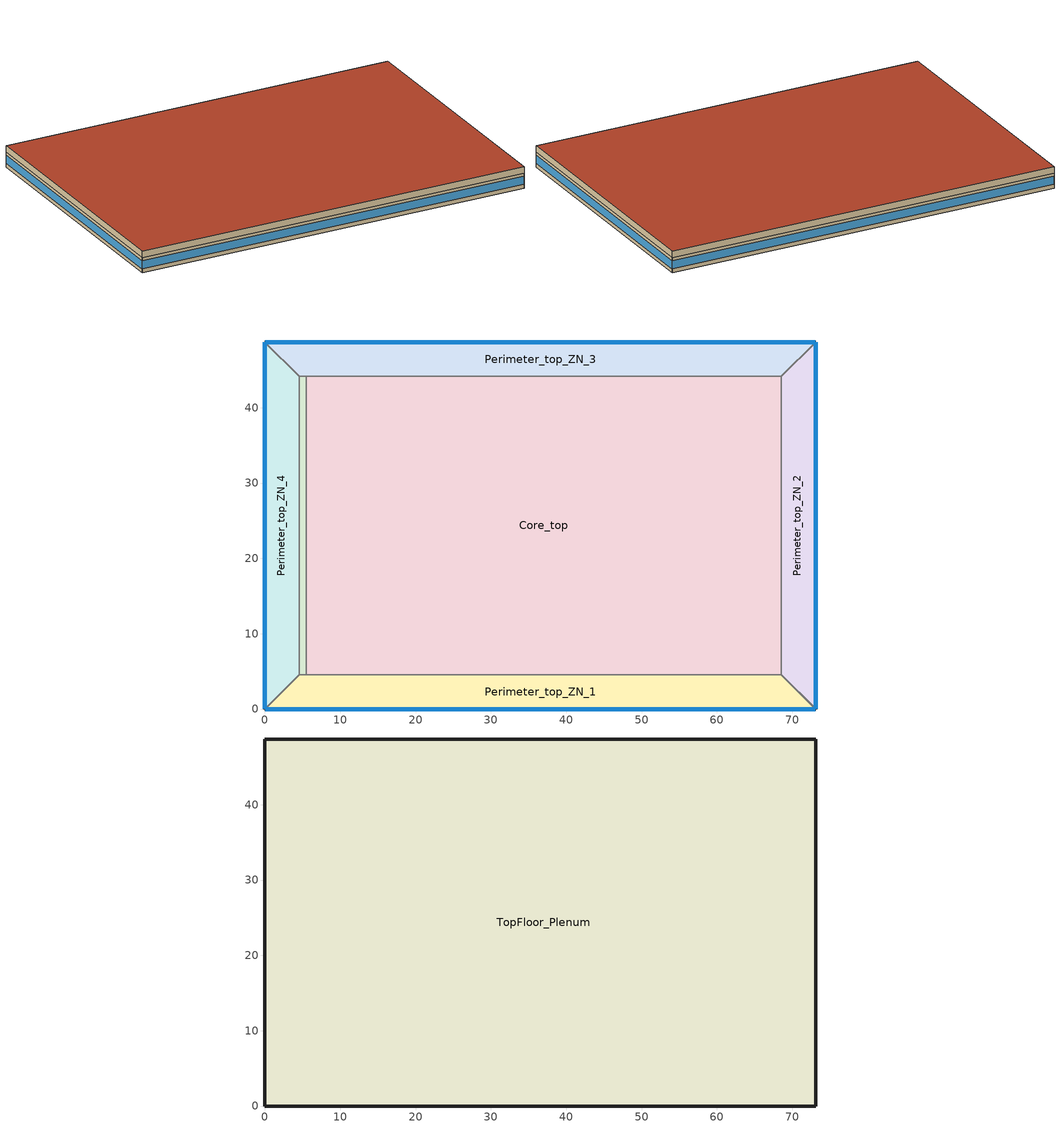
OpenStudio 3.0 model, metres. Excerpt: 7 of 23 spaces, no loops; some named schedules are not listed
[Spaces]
DataCenter_top_ZN_6
 floor adiabatic (BTAP-Int-Wall): 5.49,44.16 5.49,4.57 4.57,4.57 4.57,44.16 z43.6
 wall to Perimeter_top_ZN_4: 4.57,44.16 4.57,4.57 z43.6:46.34
 wall to Core_top: 5.49,4.57 5.49,44.16 z43.6:46.34
 wall to Perimeter_top_ZN_3: 5.49,44.16 4.57,44.16 z43.6:46.34
 wall to Perimeter_top_ZN_1: 4.57,4.57 5.49,4.57 z43.6:46.34
Perimeter_top_ZN_3
 floor adiabatic (BTAP-Int-Wall): 73.11,48.74 68.53,44.16 4.57,44.16 0,48.74 z43.6
 wall outside: 73.11,48.74 0,48.74 z43.6:46.34
 wall to Core_top: 5.49,44.16 68.53,44.16 z43.6:46.34
 wall to Perimeter_top_ZN_2: 68.53,44.16 73.11,48.74 z43.6:46.34
 wall to Perimeter_top_ZN_4: 0,48.74 4.57,44.16 z43.6:46.34
 window (BTAP-Ext-FixedWindow:U=0.220 SHGC=0.600): 73.08,48.74 0.03,48.74 z44.36:45.81
Core_top
 floor adiabatic (BTAP-Int-Wall): 68.53,44.16 68.53,4.57 5.49,4.57 5.49,44.16 z43.6
 wall to Perimeter_top_ZN_1: 5.49,4.57 68.53,4.57 z43.6:46.34
 wall to Perimeter_top_ZN_2: 68.53,4.57 68.53,44.16 z43.6:46.34
Perimeter_top_ZN_2
 floor adiabatic (BTAP-Int-Wall): 73.11,48.74 73.11,0 68.53,4.57 68.53,44.16 z43.6
 wall outside: 73.11,0 73.11,48.74 z43.6:46.34
 wall to Perimeter_top_ZN_1: 68.53,4.57 73.11,0 z43.6:46.34
 window (BTAP-Ext-FixedWindow:U=0.220 SHGC=0.600): 73.11,0.03 73.11,48.71 z44.36:45.81
Perimeter_top_ZN_1
 floor adiabatic (BTAP-Int-Wall): 68.53,4.57 73.11,0 0,0 4.57,4.57 z43.6
 wall outside: 0,0 73.11,0 z43.6:46.34
 wall to Perimeter_top_ZN_4: 4.57,4.57 0,0 z43.6:46.34
 window (BTAP-Ext-FixedWindow:U=0.220 SHGC=0.600): 0.03,0 73.08,0 z44.36:45.81
Perimeter_top_ZN_4
 floor adiabatic (BTAP-Int-Wall): 0,48.74 4.57,44.16 4.57,4.57 0,0 z43.6
 wall outside: 0,48.74 0,0 z43.6:46.34
 window (BTAP-Ext-FixedWindow:U=0.220 SHGC=0.600): 0,48.71 0,0.03 z44.36:45.81
TopFloor_Plenum
 floor to Perimeter_top_ZN_3: 73.11,48.74 68.53,44.16 4.57,44.16 0,48.74 z46.34
 floor to Perimeter_top_ZN_2: 73.11,48.74 73.11,0 68.53,4.57 68.53,44.16 z46.34
 floor to Perimeter_top_ZN_1: 68.53,4.57 73.11,0 0,0 4.57,4.57 z46.34
 floor to Perimeter_top_ZN_4: 0,48.74 4.57,44.16 4.57,4.57 0,0 z46.34
 floor to DataCenter_top_ZN_6: 5.49,44.16 5.49,4.57 4.57,4.57 4.57,44.16 z46.34
 floor to Core_top: 68.53,44.16 68.53,4.57 5.49,4.57 5.49,44.16 z46.34
 wall outside: 0,0 73.11,0 73.11,48.74 0,48.74 0,0 z46.34:47.56
 roof outside: 73.11,0 73.11,48.74 0,48.74 0,0 z47.56
[Building]
LargeOffice: North Axis {deg}=0; Default Construction Set=BTAP-Mass at hdd = 4500.0; Standards Number of Stories=13; Standards Number of Above Ground Stories=12; Standards Template=NECB2015; Standards Building Type=LargeOffice
[Site]
Ottawa=Macdonald-Cartier Intl AP_ON_CAN: Latitude {deg}=45.317; Longitude {deg}=-75.667; Time Zone {hr}=-5; Elevation {m}=114.9
[Site:WaterMainsTemperature]
Calculation Method=Correlation; Annual Average Outdoor Air Temperature {C}=6.83333; Maximum Difference In Monthly Average Outdoor Air Temperatures {deltaC}=31.2
[Site:GroundTemperature:BuildingSurface]
19.527, 19.502, 19.536, 19.598, 20.002, 21.64, 22.225, 22.375, 21.449, 20.121, 19.802, 19.633
[SizingPeriod:DesignDay] Barometric Pressure {Pa}=99952; Sky Clearness=0; Rain Indicator=0; Snow Indicator=0; Day of Month=21; Daylight Saving Time Indicator=0; Humidity Indicating Type=Wetbulb; Dry-Bulb Temperature Range Modifier Type=DefaultMultipliers
Name | Maximum Dry-Bulb Temperature {C} | Daily Dry-Bulb Temperature Range {deltaC} | Humidity Indicating Conditions at Maximum Dry-Bulb | Wind Speed {m/s} | Wind Direction {deg} | Month | Day Type | Solar Model Indicator | ASHRAE Taub | ASHRAE Taud
Ottawa=Macdonald-Cartier Intl Ann Clg .4% Condns DB=>MWB | 30.6 | 10.1 | 21.8 | 4.6 | 220 | 7 | SummerDesignDay | ASHRAETau | 0.417 | 2.264
Ottawa=Macdonald-Cartier Intl Ann Htg 99.6% Condns DB | -24.2 | 0 | -24.2 | 3.5 | 290 | 1 | WinterDesignDay | ASHRAEClearSky
[Material:NoMass] Roughness=Smooth; Thermal Absorptance=0.9; Solar Absorptance=0.7
Name | Thermal Resistance {m2-K/W} | Visible Absorptance
Typical Carpet Pad; Typical Carpet Pad 1 | 0.21648 | 0.8
Typical Insulation 1 | 5.20402 | 0.7
Typical Insulation 2 | 3.77764 | 0.7
Typical Insulation 3 | 5.46446 | 0.7
Typical Carpet Pad 2 | 1.25503 | 0.8
Typical Carpet Pad 3; Typical Carpet Pad 4 | 3.45515 | 0.8
Typical Insulation 4 | 0.454528 | 0.7
Typical Insulation 5 | 0.454545 | 0.7
[Material]
Name | Roughness | Thickness {m} | Conductivity {W/m-K} | Density {kg/m3} | Specific Heat {J/kg-K} | Thermal Absorptance | Solar Absorptance | Visible Absorptance
G05 25mm wood | MediumSmooth | 0.0254 | 0.15 | 608 | 1630 | 0.9 | 0.5 | 0.5
100mm Normalweight concrete floor 1 | MediumSmooth | 0.1016 | 2.31 | 2322 | 832
G01 13mm gypsum board 1 | Smooth | 0.0127 | 0.16 | 800 | 1090 | 0.9 | 0.7 | 0.5
4 in. Normalweight Concrete Floor 1 | MediumRough | 0.1016 | 2.31 | 2322 | 832 | 0.9 | 0.7 | 0.7
1IN Stucco 1 | Smooth | 0.0253 | 0.6918 | 1858 | 837 | 0.9 | 0.7 | 0.92
8IN CONCRETE HW RefBldg 1 | Rough | 0.2032 | 1.311 | 2240 | 836.8 | 0.9 | 0.7 | 0.7
1/2IN Gypsum 1 | Smooth | 0.0127 | 0.16 | 784.9 | 830 | 0.9 | 0.4 | 0.4
Metal Roof Surface 1; F08 Metal surface 1 | Smooth | 0.0008 | 45.28 | 7824 | 500 | 0.9 | 0.7 | 0.7
6 in. Normalweight Concrete Floor 1; 6 in. Normalweight Concrete Floor 2; 6 in. Normalweight Concrete Floor 3 | MediumRough | 0.1524 | 2.31 | 2322 | 832 | 0.9 | 0.7 | 0.7
[Construction]
BTAP-Int-Partition; BTAP-Int-Door: G05 25mm wood
BTAP-Int-Floor: 100mm Normalweight concrete floor 1, Typical Carpet Pad
BTAP-Int-Wall: G01 13mm gypsum board 1, G01 13mm gypsum board 1
BTAP-Int-Ceiling: Typical Carpet Pad, 100mm Normalweight concrete floor 1
BTAP-Int-Window: SimpleGlazing
BTAP-Ext-Floor-Mass:U-0.183: Typical Insulation 1, 4 in. Normalweight Concrete Floor 1, Typical Carpet Pad 1
BTAP-Ext-Wall-Mass:U-0.247: 1IN Stucco 1, 8IN CONCRETE HW RefBldg 1, Typical Insulation 2, 1/2IN Gypsum 1
BTAP-Ext-Roof-Metal:U-0.183: Metal Roof Surface 1, Typical Insulation 3
BTAP-Grnd-Floor-Mass:U-0.757: 6 in. Normalweight Concrete Floor 1, Typical Carpet Pad 2
BTAP-Grnd-Wall-Mass:U-0.284: 6 in. Normalweight Concrete Floor 2, Typical Carpet Pad 3
BTAP-Grnd-Roof-Mass:U-0.284: 6 in. Normalweight Concrete Floor 3, Typical Carpet Pad 4
BTAP-Ext-FixedWindow:U=0.220 SHGC=0.600; BTAP-Ext-GlassDoors:U=0.220 SHGC=0.600; BTAP-Ext-Skylights:U=0.220 SHGC=0.600; BTAP-Ext-DaylightDomes:U=0.220 SHGC=0.600; BTAP-Ext-DaylightDiffuser:U=0.220 SHGC=0.600: SimpleGlazing:U=0.220 SHGC=0.600
BTAP-Ext-Door:U-2.2: F08 Metal surface 1, Typical Insulation 4
BTAP-Ext-OverHeadDoor:U-2.2: Typical Insulation 5
[DefaultConstructionSet]
BTAP-Mass at hdd = 4500.0: Default Exterior Surface Constructions=BTAP-Mass at hdd = 4500.0; Default Interior Surface Constructions=Default Surface Constructions 2; Default Ground Contact Surface Constructions=BTAP-Mass at hdd = 4500.0 1; Default Exterior SubSurface Constructions=BTAP-Mass at hdd = 4500.0; Default Interior SubSurface Constructions=Default Sub Surface Constructions 2; Interior Partition Construction=BTAP-Int-Partition
[DefaultSurfaceConstructions]
Name | Floor Construction | Wall Construction | Roof Ceiling Construction
Default Surface Constructions 2 | BTAP-Int-Floor | BTAP-Int-Wall | BTAP-Int-Ceiling
BTAP-Mass at hdd = 4500.0 | BTAP-Ext-Floor-Mass:U-0.183 | BTAP-Ext-Wall-Mass:U-0.247 | BTAP-Ext-Roof-Metal:U-0.183
BTAP-Mass at hdd = 4500.0 1 | BTAP-Grnd-Floor-Mass:U-0.757 | BTAP-Grnd-Wall-Mass:U-0.284 | BTAP-Grnd-Roof-Mass:U-0.284
[DefaultSubSurfaceConstructions]
Name | Fixed Window Construction | Operable Window Construction | Door Construction | Glass Door Construction | Overhead Door Construction | Skylight Construction | Tubular Daylight Dome Construction | Tubular Daylight Diffuser Construction
Default Sub Surface Constructions 2 | BTAP-Int-Window | BTAP-Int-Window | BTAP-Int-Door
BTAP-Mass at hdd = 4500.0 | BTAP-Ext-FixedWindow:U=0.220 SHGC=0.600 | BTAP-Ext-FixedWindow:U=0.220 SHGC=0.600 | BTAP-Ext-Door:U-2.2 | BTAP-Ext-GlassDoors:U=0.220 SHGC=0.600 | BTAP-Ext-OverHeadDoor:U-2.2 | BTAP-Ext-Skylights:U=0.220 SHGC=0.600 | BTAP-Ext-DaylightDomes:U=0.220 SHGC=0.600 | BTAP-Ext-DaylightDiffuser:U=0.220 SHGC=0.600
[WindowMaterial:SimpleGlazingSystem] U-Factor {W/m2-K}=2.2; Solar Heat Gain Coefficient=0.6; Visible Transmittance=0.21
SimpleGlazing; SimpleGlazing:U=0.220 SHGC=0.600
[Space] Building Story=Building Story 3
Name | Space Type | Thermal Zone | Part of Total Floor Area
DataCenter_top_ZN_6 | Space Function Office open plan | ALL_ST=Office open plan_FL=Building Story 3_SCH=A
Perimeter_top_ZN_3 | Space Function Office open plan | ALL_ST=Office open plan_FL=Building Story 3_SCH=A 2 | Yes
Core_top | Space Function Office open plan | ALL_ST=Office open plan_FL=Building Story 3_SCH=A 1 | Yes
Perimeter_top_ZN_2 | Space Function Office open plan | ALL_ST=Office open plan_FL=Building Story 3_SCH=A 3 | Yes
Perimeter_top_ZN_1 | Space Function Office open plan | ALL_ST=Office open plan_FL=Building Story 3_SCH=A 4 | Yes
TopFloor_Plenum | Space Function - undefined - | ALL_ST=- undefined -_FL=Building Story 3_SCH=A | No
Perimeter_top_ZN_4 | Space Function Office open plan | ALL_ST=Office open plan_FL=Building Story 3_SCH=A 5 | Yes
[BuildingStory]
Building Story 3: Nominal Z Coordinate {m}=43.5952
[SpaceType] Standards Building Type=Space Function
Name | Default Schedule Set | Design Specification Outdoor Air Object | Standards Space Type
Space Function Office open plan | Space Function Office open plan Schedule Set | Space Function Office open plan Ventilation | Office open plan
Space Function - undefined - | Space Function - undefined - Schedule Set | Space Function - undefined - Ventilation | - undefined -
[DesignSpecification:OutdoorAir]
Name | Outdoor Air Flow per Person {m3/s-person} | Outdoor Air Flow per Floor Area {m3/s-m2} | Outdoor Air Flow Air Changes per Hour {1/hr} | Outdoor Air Method
Space Function - undefined - Ventilation | 0 | 0 | 0
Space Function Office open plan Ventilation | 0.00253908 | 0.0003048 |  | Sum
[DefaultScheduleSet] Infiltration Schedule=Always On
Name | Number of People Schedule | People Activity Level Schedule | Lighting Schedule | Electric Equipment Schedule
Space Function - undefined - Schedule Set
Space Function Office open plan Schedule Set | NECB-A-Occupancy | NECB-Activity | NECB-A-Occupancy-NECB-A-Lighting-0.2-0.1-0.67-Light Ruleset | NECB-A-Electric-Equipment
[ThermostatSetpoint:DualSetpoint]
Name | Heating Setpoint Temperature Schedule | Cooling Setpoint Temperature Schedule
Space Function Office open plan Thermostat 39; Space Function Office open plan Thermostat 43; Space Function Office open plan Thermostat 47; Space Function Office open plan Thermostat 50; Space Function Office open plan Thermostat 51; Space Function Office open plan Thermostat 53 | NECB-A-Thermostat Setpoint-Heating | NECB-A-Thermostat Setpoint-Cooling
Space Function - undefined - Thermostat 8
[People:Definition]
Space Function Office open plan People Definition: Number of People Calculation Method=People/Area; People per Space Floor Area {person/m2}=0.0500182; Fraction Radiant=0.3
[People]
Space Function Office open plan People: People Definition=Space Function Office open plan People Definition; Space or SpaceType=Space Function Office open plan; Work Efficiency Schedule=Work Efficiency Schedule; Clothing Insulation Schedule=Clothing Schedule; Air Velocity Schedule=Air Velocity Schedule; Multiplier=1
[Lights:Definition]
Space Function Office open plan Lights Definition: Design Level Calculation Method=Watts/Area; Watts per Space Floor Area {W/m2}=10.6039; Fraction Radiant=0.5; Fraction Visible=0.2
[Lights]
Space Function Office open plan Lights: Lights Definition=Space Function Office open plan Lights Definition; Space or SpaceType=Space Function Office open plan; Fraction Replaceable=1
[ElectricEquipment:Definition]
Space Function Office open plan Elec Equip Definition: Design Level Calculation Method=Watts/Area; Watts per Space Floor Area {W/m2}=7.50273; Fraction Radiant=0.5
[ElectricEquipment]
Space Function Office open plan Elec Equip: Electric Equipment Definition=Space Function Office open plan Elec Equip Definition; Space or SpaceType=Space Function Office open plan
[SpaceInfiltration:DesignFlowRate] Schedule=Always On Discrete; Design Flow Rate Calculation Method=Flow/ExteriorArea; Flow per Exterior Surface Area {m3/s-m2}=0.00025; Constant Term Coefficient=0; Temperature Term Coefficient=0; Velocity Term Coefficient=0.224; Velocity Squared Term Coefficient=0
Name | Space or SpaceType
Perimeter_top_ZN_1 Infiltration | Perimeter_top_ZN_1
Perimeter_top_ZN_2 Infiltration | Perimeter_top_ZN_2
Perimeter_top_ZN_3 Infiltration | Perimeter_top_ZN_3
Perimeter_top_ZN_4 Infiltration | Perimeter_top_ZN_4
TopFloor_Plenum Infiltration | TopFloor_Plenum
[ThermalZone] Use Ideal Air Loads=No
Name | Thermostat
ALL_ST=Office open plan_FL=Building Story 3_SCH=A | Space Function Office open plan Thermostat 39
ALL_ST=Office open plan_FL=Building Story 3_SCH=A 1 | Space Function Office open plan Thermostat 43
ALL_ST=Office open plan_FL=Building Story 3_SCH=A 2 | Space Function Office open plan Thermostat 47
ALL_ST=Office open plan_FL=Building Story 3_SCH=A 3 | Space Function Office open plan Thermostat 50
ALL_ST=Office open plan_FL=Building Story 3_SCH=A 4 | Space Function Office open plan Thermostat 51
ALL_ST=- undefined -_FL=Building Story 3_SCH=A | Space Function - undefined - Thermostat 8
ALL_ST=Office open plan_FL=Building Story 3_SCH=A 5 | Space Function Office open plan Thermostat 53
[Sizing:Zone] Zone Cooling Design Supply Air Temperature Input Method=SupplyAirTemperature; Zone Cooling Design Supply Air Temperature {C}=14; Zone Cooling Design Supply Air Temperature Difference {deltaC}=11.11; Zone Heating Design Supply Air Temperature Input Method=SupplyAirTemperature; Zone Heating Design Supply Air Temperature {C}=40; Zone Heating Design Supply Air Temperature Difference {deltaC}=11.11; Zone Cooling Design Supply Air Humidity Ratio {kg-H2O/kg-air}=0.0085; Zone Heating Design Supply Air Humidity Ratio {kg-H2O/kg-air}=0.008; Cooling Design Air Flow Method=DesignDay; Heating Design Air Flow Method=DesignDay; Account for Dedicated Outdoor Air System=No; Dedicated Outdoor Air System Control Strategy=NeutralSupplyAir; Dedicated Outdoor Air Low Setpoint Temperature for Design {C}=autosize; Dedicated Outdoor Air High Setpoint Temperature for Design {C}=autosize
ALL_ST=- undefined -_FL=Building Story 2_SCH=A; ALL_ST=- undefined -_FL=Building Story 3_SCH=A; ALL_ST=- undefined -_FL=Building Story 1_SCH=A
[AvailabilityManager:NightCycle] Applicability Schedule=Always On Discrete; Control Type=CycleOnAny; Thermostat Tolerance {deltaC}=1; Cycling Run Time {s}=3600
Availability Manager Night Cycle 1; Availability Manager Night Cycle 2; Availability Manager Night Cycle 3; Availability Manager Night Cycle 4; Availability Manager Night Cycle 5
[EnergyManagementSystem:Sensor] Output Variable or Output Meter Index Key=Environment; Output Variable or Output Meter=Site Outdoor Air Drybulb Temperature
OAT; OAT_1; OAT_2
[EnergyManagementSystem:Actuator] Actuated Component Type=Schedule:Year; Actuated Component Control Type=Schedule Value
Name | Actuated Component
sys6mixedshrnoneshchwsccchwssfvvzhbhwzcnonesrfvv1HtgSch0; sys6mixedshrnoneshchwsccchwssfvvzhbhwzcnonesrfvv2HtgSch0; sys6mixedshrnoneshchwsccchwssfvvzhbhwzcnonesrfvv3HtgSch0 | NECB-A-Thermostat Setpoint-Heating
sys6mixedshrnoneshchwsccchwssfvvzhbhwzcnonesrfvv1ClgSch0; sys6mixedshrnoneshchwsccchwssfvvzhbhwzcnonesrfvv2ClgSch0; sys6mixedshrnoneshchwsccchwssfvvzhbhwzcnonesrfvv3ClgSch0 | NECB-A-Thermostat Setpoint-Cooling
[EnergyManagementSystem:Program]
sys6mixedshrnoneshchwsccchwssfvvzhbhwzcnonesrfvv1OptimumStartProg0: IF DaylightSavings==0 && DayOfWeek>1 && Hour==5 && OAT<23.9 && OAT>1.7; SET sys6mixedshrnoneshchwsccchwssfvvzhbhwzcnonesrfvv1ClgSch0 = 29.4; SET sys6mixedshrnoneshchwsccchwssfvvzhbhwzcnonesrfvv1HtgSch0 = 15.6; ELSEIF DaylightSavings==0 && DayOfWeek==1 && Hour==7 && OAT<23.9 && OAT>1.7; SET sys6mixedshrnoneshchwsccchwssfvvzhbhwzcnonesrfvv1ClgSch0 = 29.4; SET sys6mixedshrnoneshchwsccchwssfvvzhbhwzcnonesrfvv1HtgSch0 = 15.6; ELSEIF DaylightSavings==1 && DayOfWeek>1 && Hour==4 && OAT<23.9 && OAT>1.7; SET sys6mixedshrnoneshchwsccchwssfvvzhbhwzcnonesrfvv1ClgSch0 = 29.4; SET sys6mixedshrnoneshchwsccchwssfvvzhbhwzcnonesrfvv1HtgSch0 = 15.6; ELSEIF DaylightSavings==1 && DayOfWeek==1 && Hour==6 && OAT<23.9 && OAT>1.7; SET sys6mixedshrnoneshchwsccchwssfvvzhbhwzcnonesrfvv1ClgSch0 = 29.4; SET sys6mixedshrnoneshchwsccchwssfvvzhbhwzcnonesrfvv1HtgSch0 = 15.6; ELSE; SET sys6mixedshrnoneshchwsccchwssfvvzhbhwzcnonesrfvv1ClgSch0 = NULL; SET sys6mixedshrnoneshchwsccchwssfvvzhbhwzcnonesrfvv1HtgSch0 = NULL; ENDIF
sys6mixedshrnoneshchwsccchwssfvvzhbhwzcnonesrfvv2OptimumStartProg0: IF DaylightSavings==0 && DayOfWeek>1 && Hour==5 && OAT_1<23.9 && OAT_1>1.7; SET sys6mixedshrnoneshchwsccchwssfvvzhbhwzcnonesrfvv2ClgSch0 = 29.4; SET sys6mixedshrnoneshchwsccchwssfvvzhbhwzcnonesrfvv2HtgSch0 = 15.6; ELSEIF DaylightSavings==0 && DayOfWeek==1 && Hour==7 && OAT_1<23.9 && OAT_1>1.7; SET sys6mixedshrnoneshchwsccchwssfvvzhbhwzcnonesrfvv2ClgSch0 = 29.4; SET sys6mixedshrnoneshchwsccchwssfvvzhbhwzcnonesrfvv2HtgSch0 = 15.6; ELSEIF DaylightSavings==1 && DayOfWeek>1 && Hour==4 && OAT_1<23.9 && OAT_1>1.7; SET sys6mixedshrnoneshchwsccchwssfvvzhbhwzcnonesrfvv2ClgSch0 = 29.4; SET sys6mixedshrnoneshchwsccchwssfvvzhbhwzcnonesrfvv2HtgSch0 = 15.6; ELSEIF DaylightSavings==1 && DayOfWeek==1 && Hour==6 && OAT_1<23.9 && OAT_1>1.7; SET sys6mixedshrnoneshchwsccchwssfvvzhbhwzcnonesrfvv2ClgSch0 = 29.4; SET sys6mixedshrnoneshchwsccchwssfvvzhbhwzcnonesrfvv2HtgSch0 = 15.6; ELSE; SET sys6mixedshrnoneshchwsccchwssfvvzhbhwzcnonesrfvv2ClgSch0 = NULL; SET sys6mixedshrnoneshchwsccchwssfvvzhbhwzcnonesrfvv2HtgSch0 = NULL; ENDIF
sys6mixedshrnoneshchwsccchwssfvvzhbhwzcnonesrfvv3OptimumStartProg0: IF DaylightSavings==0 && DayOfWeek>1 && Hour==5 && OAT_2<23.9 && OAT_2>1.7; SET sys6mixedshrnoneshchwsccchwssfvvzhbhwzcnonesrfvv3ClgSch0 = 29.4; SET sys6mixedshrnoneshchwsccchwssfvvzhbhwzcnonesrfvv3HtgSch0 = 15.6; ELSEIF DaylightSavings==0 && DayOfWeek==1 && Hour==7 && OAT_2<23.9 && OAT_2>1.7; SET sys6mixedshrnoneshchwsccchwssfvvzhbhwzcnonesrfvv3ClgSch0 = 29.4; SET sys6mixedshrnoneshchwsccchwssfvvzhbhwzcnonesrfvv3HtgSch0 = 15.6; ELSEIF DaylightSavings==1 && DayOfWeek>1 && Hour==4 && OAT_2<23.9 && OAT_2>1.7; SET sys6mixedshrnoneshchwsccchwssfvvzhbhwzcnonesrfvv3ClgSch0 = 29.4; SET sys6mixedshrnoneshchwsccchwssfvvzhbhwzcnonesrfvv3HtgSch0 = 15.6; ELSEIF DaylightSavings==1 && DayOfWeek==1 && Hour==6 && OAT_2<23.9 && OAT_2>1.7; SET sys6mixedshrnoneshchwsccchwssfvvzhbhwzcnonesrfvv3ClgSch0 = 29.4; SET sys6mixedshrnoneshchwsccchwssfvvzhbhwzcnonesrfvv3HtgSch0 = 15.6; ELSE; SET sys6mixedshrnoneshchwsccchwssfvvzhbhwzcnonesrfvv3ClgSch0 = NULL; SET sys6mixedshrnoneshchwsccchwssfvvzhbhwzcnonesrfvv3HtgSch0 = NULL; ENDIF
[EnergyManagementSystem:ProgramCallingManager]
sys6mixedshrnoneshchwsccchwssfvvzhbhwzcnonesrfvv1OptimumStartCallingManager0: BeginTimestepBeforePredictor; sys6mixedshrnoneshchwsccchwssfvvzhbhwzcnonesrfvv1OptimumStartProg0
sys6mixedshrnoneshchwsccchwssfvvzhbhwzcnonesrfvv2OptimumStartCallingManager0: BeginTimestepBeforePredictor; sys6mixedshrnoneshchwsccchwssfvvzhbhwzcnonesrfvv2OptimumStartProg0
sys6mixedshrnoneshchwsccchwssfvvzhbhwzcnonesrfvv3OptimumStartCallingManager0: BeginTimestepBeforePredictor; sys6mixedshrnoneshchwsccchwssfvvzhbhwzcnonesrfvv3OptimumStartProg0
[HeatExchanger:AirToAir:SensibleAndLatent]
sys_6|mixed|shr>none|sh>c-hw|sc>c-chw|ssf>vv|zh>b-hw|zc>none|srf>vv| 2 ERV: Availability Schedule=Always On Discrete; Nominal Supply Air Flow Rate {m3/s}=autosize; Sensible Effectiveness at 100% Heating Air Flow=0.5; Latent Effectiveness at 100% Heating Air Flow=0.5; Sensible Effectiveness at 75% Heating Air Flow=0.5; Latent Effectiveness at 75% Heating Air Flow=0.5; Sensible Effectiveness at 100% Cooling Air Flow=0.5; Latent Effectiveness at 100% Cooling Air Flow=0.5; Sensible Effectiveness at 75% Cooling Air Flow=0.5; Latent Effectiveness at 75% Cooling Air Flow=0.5; Nominal Electric Power {W}=110441; Supply Air Outlet Temperature Control=Yes; Heat Exchanger Type=Rotary; Frost Control Type=ExhaustOnly; Threshold Temperature {C}=-23.3; Initial Defrost Time Fraction=0.167; Rate of Defrost Time Fraction Increase {1/K}=1.44; Economizer Lockout=Yes
[SetpointManager:OutdoorAirPretreat]
Setpoint Manager Outdoor Air Pretreat 1: Minimum Setpoint Temperature {C}=-99; Maximum Setpoint Temperature {C}=99; Minimum Setpoint Humidity Ratio {kgWater/kgDryAir}=1e-05; Maximum Setpoint Humidity Ratio {kgWater/kgDryAir}=1
[Schedule:Constant]
Always On Discrete: Value=1
[Schedule:Ruleset]
Always On: Default Day Schedule=Always On Default
Clothing Schedule: Default Day Schedule=Clothing Schedule Default Winter Clothes
Air Velocity Schedule: Default Day Schedule=Air Velocity Schedule Default
Work Efficiency Schedule: Default Day Schedule=Work Efficiency Schedule Default
NECB-A-Occupancy: Default Day Schedule=NECB-A-Occupancy Default
NECB-Activity: Default Day Schedule=NECB-Activity Default; Summer Design Day Schedule=NECB-Activity Summer Design Day; Winter Design Day Schedule=NECB-Activity Winter Design Day
NECB-A-Electric-Equipment: Default Day Schedule=NECB-A-Electric-Equipment Default
NECB-A-Thermostat Setpoint-Heating: Default Day Schedule=NECB-A-Thermostat Setpoint-Heating Default
NECB-A-Thermostat Setpoint-Cooling: Default Day Schedule=NECB-A-Thermostat Setpoint-Cooling Default
NECB-A-Occupancy-NECB-A-Lighting-0.2-0.1-0.67-Light Ruleset: Default Day Schedule=NECB-A-Occupancy-NECB-A-Lighting-0.2-0.1-0.67-Light Default
[Schedule:Day]
NECB-A-Thermostat Setpoint-Heating Default: 6, 0, 18, 7, 0, 20, 21, 0, 22, 24, 0, 18
NECB-A-Thermostat Setpoint-Cooling Default: 6, 0, 35, 21, 0, 24, 24, 0, 35
[Schedule:Rule] Date Specification Type=DateRange; Start Month=1; Start Day=1; End Month=12; End Day=31
Name | Schedule Ruleset | Rule Order | Day Schedule | Apply Monday | Apply Tuesday | Apply Wednesday | Apply Thursday | Apply Friday | Apply Saturday | Apply Sunday
Schedule Rule 11 | NECB-A-Thermostat Setpoint-Heating | 2 | NECB-A-Thermostat Setpoint-Heating Default|Wkdy Day | Yes | Yes | Yes | Yes | Yes
Schedule Rule 12 | NECB-A-Thermostat Setpoint-Heating | 1 | NECB-A-Thermostat Setpoint-Heating Sat Day |  |  |  |  |  | Yes
Schedule Rule 13 | NECB-A-Thermostat Setpoint-Heating | 0 | NECB-A-Thermostat Setpoint-Heating Sun|Hol Day |  |  |  |  |  |  | Yes
Schedule Rule 14 | NECB-A-Thermostat Setpoint-Cooling | 2 | NECB-A-Thermostat Setpoint-Cooling Default|Wkdy Day | Yes | Yes | Yes | Yes | Yes
Schedule Rule 15 | NECB-A-Thermostat Setpoint-Cooling | 1 | NECB-A-Thermostat Setpoint-Cooling Sat Day |  |  |  |  |  | Yes
Schedule Rule 16 | NECB-A-Thermostat Setpoint-Cooling | 0 | NECB-A-Thermostat Setpoint-Cooling Sun|Hol Day |  |  |  |  |  |  | Yes
